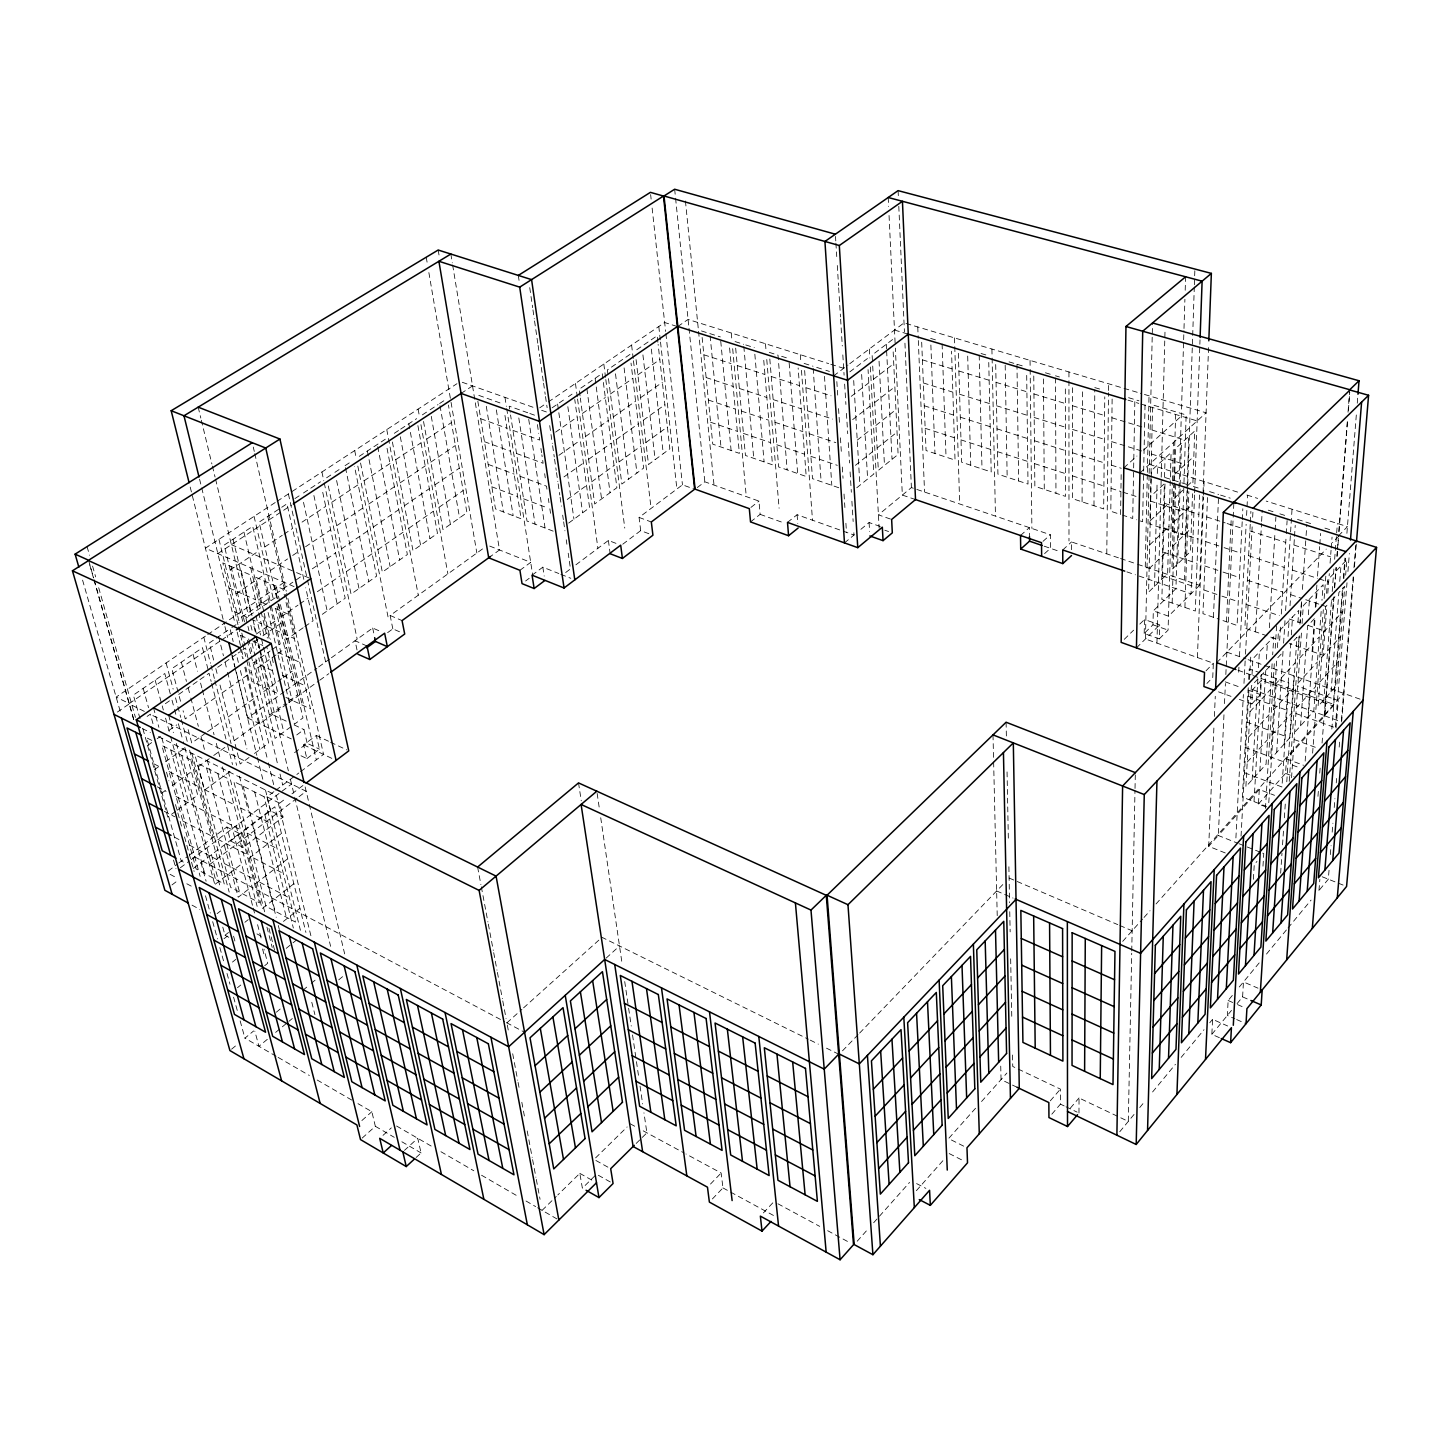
<?xml version="1.0" encoding="UTF-8"?>
<svg xmlns="http://www.w3.org/2000/svg" width="1449" height="1449" viewBox="0 0 1449 1449"><rect width="100%" height="100%" fill="white"/><g stroke="black" fill="none" stroke-linecap="round" stroke-linejoin="round"><path stroke-width="0.75" stroke-dasharray="5 3.75" d="M1071.535 549.714L1071.535 541.926L1118.429 557.811M1072.568 387.698L1072.477 498.673L1103.685 508.925L1104.772 396.827M1078.98 1113.013L1079.034 1097.98L1128.3 1121.399L1131.705 953.207M1082.077 501.825L1082.475 388.404M1093.977 505.737L1094.792 389.654M1106.782 553.79L1108.503 392.715M1108.521 390.487L1108.594 383.768M1112.126 399.036L1110.803 511.262L1120.584 514.486L1121.164 474.62M1133.553 472.193L1132.72 518.47L1122.613 515.156M1133.643 467.9L1134.875 399.58M1131.741 950.979L1134.984 790.719M1135.02 788.455L1135.31 774.907M1143.569 475.363L1142.609 521.712L1136.686 519.774M1143.659 471.07L1145.09 402.641M1145.271 566.867L1147.3 474.584M1147.354 472.338L1149.021 395.812M1144.185 633.467L1144.493 619.502L1159.689 624.863L1159.309 638.846L1144.185 633.467L1152.969 624.791L1153.313 610.862L1175.936 588.656L1178.997 490.088M1149.093 475.562L1145.435 638.991L1213.356 663.207L1212.759 677.371L1206.89 683.493M1149.148 473.425L1152.516 322.964M1150.941 477.699L1149.872 524.103L1182.275 534.753L1183.797 488.132M1151.031 473.406L1152.607 404.905L1186.151 414.957L1183.924 483.803M1151.212 479.112L1148.604 592.098L1167.64 573.641L1171.082 452.595L1151.412 470.563L1151.267 476.975M1154.527 586.356L1157.117 482.064M1157.316 473.515L1157.534 464.966M1156.954 643.012L1161.174 479.384M1161.229 477.138L1165.068 328.742M1161.79 579.31L1164.362 483.694L1150.814 496.228M1164.525 477.301L1165.05 458.119M1164.978 484.002L1161.863 599.469L1195.316 611.025L1199.591 494.997M1159.309 638.846L1168.075 630.116L1172.35 483.078M1172.404 480.833L1173.527 442.488M1172.205 531.439L1173.581 484.89M1173.708 480.561L1175.719 411.824M1174.469 482.97L1171.897 569.511L1190.517 551.471L1192.527 493.729M1174.541 480.742L1175.483 448.574L1194.719 431.023L1192.835 485.035M1172.15 603.019L1175.737 483.078M1179.069 487.842L1183.579 341.982M1183.652 339.718L1183.924 330.734M1183.996 328.488L1184.902 299.273M1185.191 290.271L1185.608 276.795M1177.693 563.896L1181.46 443.122M1184.793 557.014L1188.814 436.421M1208.557 347.597L1199.555 585.36L1184.503 580.18L1194.302 286.974M1194.374 284.728L1194.592 278.009M1194.664 275.763L1194.9 269.043M1184.902 607.439L1188.832 491.573M1194.519 495.015L1191.024 593.818L1137.574 575.543M1194.61 492.769L1199.79 346.546M1199.863 344.282L1200.026 339.791M1197.417 657.448L1203.503 497.351M1203.576 495.105L1204.101 481.575M1207.506 497.514L1202.96 613.67L1219.026 619.23M1213.447 617.292L1218.537 496.645M1225.256 852.954L1208.701 846.325L1213.99 725.388M1214.389 716.422L1215.276 696.281M1226.47 621.802L1231.252 518.253M1223.97 714.774L1218.319 835.512L1208.701 846.325M1224.477 703.598L1225.419 683.475M1225.836 674.528L1233.896 502.169M1219.37 1037.683L1211.853 1034.332L1212.578 1019.335L1227.665 1026.001M1242.191 521.767L1237.066 625.461L1220.891 619.864M1242.3 519.593L1242.825 508.744M1238.678 672.173L1239.04 665.019M1239.475 656.488L1246.14 524.357M1246.593 515.409L1247.607 495.25M1250.233 524.339L1244.872 628.16L1266.951 635.803M1250.342 522.165L1250.904 511.316M1235.906 837.92L1243.387 694.506M1243.985 683.385L1245.271 658.661M1245.506 654.169L1252.19 526.222M1252.66 517.239L1253.131 508.255M1232.32 995.445L1228.136 1000.498L1227.357 1015.477L1234.82 1018.756M1248.241 687.75L1242.373 797.131L1266.444 806.423M1248.676 679.382L1249.237 668.949L1259.362 672.535M1241.05 836.164L1249.02 688.474M1249.509 679.527L1250.722 657.14M1252.027 674.582L1252.878 658.77L1273.762 636.763L1272.675 654.767M1255.559 631.873L1261.518 523.542M1261.626 521.368L1262.224 510.483M1239.348 699.396L1251.827 703.942L1252.624 689.67L1261.354 680.342L1333.171 705.953L1342.625 587.135M1252.171 779.725L1257.859 678.983M1258.493 667.699L1259.38 651.905M1237.066 1003.65L1242.608 996.894L1243.459 981.933L1258.004 988.182M1254.019 801.623L1261.391 673.26M1251.827 703.942L1260.539 694.578L1261.354 680.342M1253.385 879.308L1254.254 864.582L1256.971 861.431M1259.851 771.14L1265.756 670.543M1266.426 659.277L1267.35 643.519M1266.028 806.966L1258.438 804.032L1259.29 789.488L1274.54 795.32M1269.36 627.779L1274.993 532.29M1275.12 530.099L1275.881 517.021M1272.113 663.769L1266.046 764.257L1245.886 786.716L1251.411 685.866L1270.845 665.127M1265.448 808.433L1274.414 661.831M1275.229 648.301L1276.605 625.733M1262.985 866.176L1263.763 853.552L1255.504 850.273M1277.438 647.576L1278.416 631.855L1298.757 610.409L1297.706 626.077M1268.781 802.71L1276.478 678.603M1280.481 627.145L1279.666 640.204L1268.853 636.455M1281.296 614.068L1286.151 535.876M1286.295 533.685L1287.11 520.589M1276.678 752.411L1283.035 651.126M1283.615 643.139L1285.046 619.592M1285.607 610.59L1292.037 509.197M1288.052 636.419L1289.175 618.995L1300.17 622.744L1301.528 602.838M1290.027 605.754L1294.374 538.503M1294.518 536.329L1295.225 525.389M1284.176 744.043L1290.751 643.899L1296.946 637.27L1290.208 737.324L1270.556 759.24L1276.75 658.824L1283.035 652.122M1291.331 634.916L1292.508 616.984M1258.438 804.032L1285.535 773.404L1286.513 758.914L1324.784 715.897L1333.986 596.861M1280.644 873.222L1281.985 853.171M1282.546 844.839L1283.597 829.063M1284.357 817.797L1285.408 802.04M1286.766 781.772L1293.866 675.904M1289.248 781.391L1299.173 635.423M1299.934 624.193L1301.619 599.488M1298.539 646.725L1299.282 635.821M1302.434 589.435L1305.947 537.742M1306.092 535.55L1306.835 524.61M1291.548 777.715L1301.456 632.452M1302.071 623.505L1303.303 605.628L1323.136 584.726L1321.977 600.321M1300.568 725.768L1307.596 625.914L1315.112 617.908L1307.904 717.599M1308.375 614.756L1309.479 599.107M1312.106 651.416L1314.46 618.524M1315.275 607.439L1316.887 585.034M1317.521 576.195L1319.641 546.617M1319.804 544.426L1320.6 533.449M1315.909 606.751L1317.05 591.138M1305.151 761.105L1310.24 690.593M1321.162 611.442L1313.79 711.042L1294.609 732.415M1312.613 753.154L1323.317 609.667M1324.151 598.491L1325.817 576.141M1326.56 593.402L1327.556 580.053L1346.9 559.658L1345.65 575.181M1327.809 593.257L1329.294 573.623M1330.073 563.154L1331.051 550.276M1331.214 548.084L1332.048 537.09M1323.68 702.493L1331.577 599.542M1332.211 591.482L1333.968 568.225M1334.656 559.26L1335.163 552.558M1335.344 550.312L1337.391 523.451M1317.956 796.334L1318.445 790.013M1319.749 773.132L1320.238 766.702M1322.068 743.065L1325.69 696.081M1252.624 689.67L1324.603 715.571L1333.623 598.781M1334.493 587.551L1336.05 567.338M1336.92 556.108L1337.264 551.616M1337.445 549.37L1338.296 538.14M1338.822 531.403L1347.335 421.206M1348.023 412.222L1349.762 389.727M1334.674 587.877L1336.232 567.664M1337.101 556.434L1337.789 547.45M1337.97 545.204L1338.659 536.221L1332.464 542.669M1339.021 531.729L1347.697 419.268M1348.403 410.266L1349.78 392.281M1331.051 691.789L1338.876 592.55L1344.763 586.265L1336.811 685.395L1318.083 706.261L1325.563 606.751L1328.552 603.563M1339.745 581.447L1340.959 565.925M1343.332 578.169L1344.944 557.992M1346.9 533.341L1356.536 412.186M1357.26 403.202L1357.785 396.465M1318.97 890.519L1319.858 879.289M1331.83 729.046L1343.114 587.569M1343.821 578.586L1345.433 558.354M1335.362 726.945L1347.009 582.752M1347.932 571.486L1349.381 553.464M1336.05 728.014L1338.26 700.555L1297.815 686.192M1329.041 870.251L1328.316 879.199L1318.246 891.389M1330.345 854.566L1331.07 845.618M1332.174 832.179L1332.917 823.231M1334.221 807.546L1334.946 798.598M1336.25 782.931L1336.612 778.439M1339.184 747.104L1339.745 740.385M1341.412 720.225L1353.221 576.793M1353.964 567.827L1356.173 540.912M1341.629 721.964L1353.692 575.633M1354.435 566.631L1356.481 541.872M1211.853 1034.332L1231.505 1010.406M1119.751 1131.76L1134.024 1114.462M1139.747 1107.543L1144.022 1102.345M1152.589 1091.966L1175.447 1064.309M1181.152 1057.39L1204.01 1029.714M1209.716 1022.795L1212.578 1019.335M1239.275 987.004L1259.29 962.788M1266.48 954.076L1286.603 929.697M1288.034 927.958L1311.055 900.101M1070.376 1108.123L1079.034 1097.98M1051.829 1114.19L1060.451 1104.138L1060.414 1089.123L1012.742 1066.464L1012.489 1053.006M1050.29 1100.86L1060.414 1089.123M916.366 1190.68L943.227 1160.323M1122.703 941.379L1142.518 919.137M1144.022 917.452L1150.035 910.715M1156.03 903.977L1343.621 693.365M1324.603 715.571L1333.171 705.953M857.192 1241.232L867.661 1229.458M873.656 1222.739L909.555 1182.402M975.557 1108.25L948.57 1138.57L965.125 1146.884M981.553 1101.512L1006.892 1073.039M1259.29 789.488L1218.319 835.512L1236.921 842.901M1247.245 762.083L1267.531 739.696M1272.059 734.697L1291.856 712.872M1296.275 707.981L1315.583 686.699M1319.912 681.936L1338.749 661.142M1248.603 737.07L1269.034 714.774M1273.599 709.793L1293.522 688.058M1297.978 683.185L1317.413 661.976M1321.76 657.248L1340.723 636.546M1249.998 711.658L1270.574 689.47M1275.156 684.508L1295.225 662.863M1299.699 658.009L1319.278 636.908M1323.643 632.181L1342.734 611.587M1331.54 600.375L1335.942 595.684M763.388 1212.904L773.947 1201.619M712.401 1198.939L722.96 1187.926L721.131 1173.02L685.975 1153.984M710.499 1184.05L721.131 1173.02M1205.985 670.851L1213.356 663.207M1338.478 535.895L1347.443 526.621L1266.209 501.1M842.503 1050.833L858.08 1034.695M859.637 1033.065L1002.871 884.506M1216.743 662.682L1326.252 549.099M636.165 1143.46L640.766 1138.914M642.305 1137.393L646.888 1132.828L643.954 1112.814M1136.451 647.884L1159.689 624.863M1199.555 585.36L1168.474 616.151L1153.313 610.862M594.923 1175.791L582.371 1188.18L579.817 1173.364L557.829 1194.936M542.125 1210.35L556.271 1196.476M595.611 1157.878L627.145 1126.942M1124.261 639.335L1133.607 630.188M1139.82 624.084L1144.493 619.502M1149.148 568.624L1168.311 550.258M1172.603 546.146L1191.332 528.197M1149.709 544.824L1168.981 526.548M1173.292 522.455L1192.147 504.596M1150.252 520.698L1169.669 502.513M1174.016 498.456L1182.801 490.215M1187.148 486.139L1192.98 480.688M1174.722 474.113L1193.831 456.453M416.117 1157.479L421.061 1152.951L417.729 1138.28L404.488 1150.361M1062.751 549.95L1071.535 541.926M606.189 958.079L619.502 945.98M1139.91 472.954L1206.093 412.802L1140.381 393.24M1044.566 553.627L1050.434 548.32L1050.362 534.735L911.403 487.589L878.42 514.848L891.642 519.466M383.025 1135.346L391.321 1127.883M1042.99 541.365L1050.362 534.735M506.896 1022.867L521.912 1009.355M523.578 1007.852L601.987 937.322L808.234 1039.15M1123.826 467.846L1136.958 456.037M1143.515 450.132L1181.279 416.153M362.159 1138.099L375.345 1126.29L371.85 1111.691L356.219 1102.635M361.888 1120.53L371.85 1111.691M1020.513 535.496L1029.388 527.617L1029.496 536.655M267.304 1039.35L258.954 1046.287L254.825 1031.163M275.636 1032.394L287.319 1022.686M288.985 1021.291L292.318 1018.52M338.722 979.868L343.775 975.666M231.586 1049.185L236.585 1045.055M276.161 1056.267L244.917 1038.154L253.647 1030.945M276.324 1012.217L283.298 1006.457M302.841 990.319L309.579 984.759M311.245 983.364L316.299 979.198M844.477 542.886L854.33 534.753M860.887 529.32L869.092 522.546L882.332 527.201M237.455 987.711L240.769 985.03M257.922 971.192L267.703 963.277L263.99 949.149M286.214 948.352L296.375 940.129M856.776 487.77L873.819 474.004L868.06 369.604M232.456 962.082L235.807 959.401M283.461 921.419L299.943 908.269M855.435 465.328L872.588 451.653M877.134 448.031L897.04 432.164M787.495 522.383L797.095 514.721L853.986 535.025L853.715 530.515M222.784 927.143L225.012 935.239L228.525 932.468M750.528 521.912L760.145 514.359L758.968 501.119L704.83 481.811L695.122 489.164M223.997 938.735L227.384 936.072M244.881 922.288L248.214 919.662M293.857 883.727L262.142 908.686L242.11 831.545L274.821 806.803L305.92 932.431M857.247 440.116L871.338 429.013M875.921 425.408L895.953 409.632M750.926 507.404L758.968 501.119M217.115 913.649L220.52 910.986M248.304 889.396L238.216 897.239L224.305 845.021M255.658 883.691L287.681 858.786M852.664 419.612L870.07 406.082M874.689 402.514L894.848 386.829M215.285 884.162L241.621 863.966M249.047 858.261L281.414 833.447M851.269 396.32L868.784 382.862M873.439 379.312L893.743 363.717M189.493 855.037L226.877 827.017L230.554 840.963L243.106 847.502L283.026 817.091L279.603 803.181L267.014 796.878L274.078 791.552M168.247 871.048L177.032 864.365M565.653 572.536L570.471 568.877L569.167 559.912M230.554 840.963L270.474 810.752L283.026 817.091M622.744 544.226L640.693 530.624L648.844 533.703M209.417 864.727L297.208 798.073M299.001 796.715L306.174 791.281L149.501 713.922M193.297 868.458L239.465 833.537L243.106 847.502M279.603 803.181L284.892 799.16M291.955 793.817L304.326 784.47M849.784 371.886L867.444 358.537M892.584 339.537L872.117 355.005L872.588 363.844M171.978 884.941L177.285 880.901M180.364 867.77L189.366 860.996M191.159 859.655L291.557 784.054M833.646 375.871L847.973 365.076M849.748 363.735L904.013 322.873L1138.208 392.588M275.853 790.23L298.82 772.987M300.595 771.647L323.562 754.404L286.739 593.347M575.887 564.82L608.399 540.459L618.651 544.371M640.693 530.624L639.081 517.42L682.461 484.835L694.651 489.219M178.807 863.043L187.718 856.359M306.844 758.606L319.45 749.169L316.299 735.44L303.638 744.84L306.844 758.606L299.834 755.201M532.055 575.181L542.832 567.175L558.825 573.532M294.582 752.665L307.188 743.301L319.45 749.169M525.625 580.977L529.193 578.314M296.755 734.933L303.982 729.59L307.188 743.301M519.919 570.308L530.696 562.357L489.653 546.056M175.546 811.386L167.776 817.073L142.4 727.036M177.086 810.245L197.716 795.121L183.28 741.852M230.047 771.411L204.4 790.212L194.637 753.824M249.047 757.465L240.172 763.985L219.451 682.805M254.499 753.48L268.717 743.047L245.515 647.957L238.161 653.028M290.869 726.8L275.093 738.374L255.495 657.52M568.66 523.071L589.58 507.711L574.764 399.507M161.147 793.563L168.99 787.894M172.196 785.557L191.359 771.683M198.115 766.793L212.115 756.65M213.727 755.472L225.809 746.742M234.213 740.656L263.012 719.791M269.46 715.118L285.381 703.598M288.949 701.008L297.588 694.741M567.229 499.47L586.537 485.487M591.663 481.793L614.05 465.582M619.067 461.941L640.983 446.057M645.91 442.506L667.391 426.948M286.974 703.997L259.715 723.757L245.75 667.029M288.804 702.674L317.892 681.591M319.722 680.269L328.814 673.676M488.693 557.793L499.507 549.968L475.091 401.427M387.608 632.652L392.824 628.866L400.739 632.307M392.824 628.866L390.143 615.481L484.057 547.831M236.332 672.282L247.725 717.998L284.113 691.807M285.924 690.503L316.86 668.243M318.671 666.92L329.593 659.078M331.404 657.755L372.701 628.033L380.652 631.492M154.427 769.691L162.324 764.04M165.584 761.721L184.929 747.883M205.885 732.904L191.739 743.011L187.972 728.956M207.497 731.745L221.516 721.729M228.181 716.965L257.234 696.19M263.736 691.553L281.613 678.766M283.406 677.48L292.137 671.249M564.005 476.902L583.458 462.992M588.62 459.297L611.17 443.177M616.223 439.554L638.303 423.778M643.265 420.228L664.892 404.76M147.599 745.474L152.38 742.105M157.18 738.718L160.531 736.346M168.935 730.423L176.814 724.862M215.321 697.693L185.273 718.903L183.081 710.735M222.041 692.948L251.383 672.264M257.94 667.627L275.98 654.912M277.791 653.626L286.594 647.413M558.934 455.294L580.324 440.188M585.523 436.529L608.254 420.482M613.344 416.895L635.604 401.192M640.585 397.678L662.374 382.301M252.869 663.099L270.075 651.018M271.814 649.804L280.218 643.899L270.981 604.432M303.149 627.779L286.322 639.589L277.176 600.158M304.851 626.584L313.056 620.806L305.703 587.769M322.294 614.322L345.188 598.238L322.239 489.979M147.11 716.404L150.334 714.158L153.196 724.391M165.385 703.689L171.761 699.251L173.971 707.42M178.698 694.415L198.078 680.939M217.676 667.301L236.35 654.296L238.361 662.41M253.865 642.106L259.262 638.357M262.903 635.821L280.979 623.251M555.601 432.11L577.173 417.095M582.407 413.454L605.302 397.515M610.427 393.947L632.851 378.352M637.868 374.856L659.82 359.569M274.893 621.186L255.912 634.354L253.376 623.867M281.07 616.894L298.023 605.121M299.744 603.943L308.021 598.202M317.331 591.735L340.406 575.724M346.311 571.631L372.103 553.735M377.863 549.732L403.094 532.218M408.745 528.305L433.432 511.171M438.956 507.331L463.137 490.577M231.858 627.526L239.212 622.49M275.075 597.876L245.895 617.908L247.435 624.265M552.105 407.821L564.82 399.109M568.425 396.628L572.047 394.146M629.971 354.407L607.385 369.912L608.218 376.468M636.763 349.752L657.158 335.751L657.882 342.254M219.723 641.309L129.251 703.544L116.155 697.078L205.83 635.839M221.57 640.041L234.503 631.166M117.369 712.057L129.215 703.906L147.472 712.926M677.842 326.478L688.076 319.432L828.629 363.59M241.693 617.202L269.514 598.147M275.727 593.891L292.843 582.172M296.23 579.854L302.913 575.271M312.314 568.841L335.57 552.902M341.529 548.827L367.521 531.022M373.335 527.038L398.783 509.631M404.47 505.719L429.357 488.675M434.917 484.872L459.279 468.19M207.714 634.571L284.203 582.317M539.698 407.857L546.472 403.22M548.32 401.971L664.656 322.511L677.353 326.532M235.988 593.764L264.044 574.818M270.329 570.562L287.572 558.916M292.68 555.456L297.733 552.051M305.54 546.762L330.68 529.791M336.675 525.733L362.884 508.019M368.752 504.053L394.4 486.719M400.141 482.843L425.227 465.89M430.842 462.104L455.384 445.513M230.21 570.018L258.502 551.145M264.841 546.925L282.247 535.333M284.004 534.156L292.499 528.505M302.044 522.129L325.717 506.353M331.767 502.314L358.193 484.709M364.116 480.76L389.962 463.535M395.74 459.677L421.025 442.814M426.694 439.047L451.436 422.547M294.944 498.583L300.034 495.25M303.457 492.986L320.519 481.793M326.605 477.79L333.252 473.425M334.9 472.338L341.692 467.882M345.079 465.654L350.006 462.412M359.243 456.344L385.307 439.228M394.327 433.305L399.073 430.172M400.703 429.103L416.642 418.634M422.347 414.885L427.002 411.824M430.118 409.795L438.051 404.579M439.627 403.528L445.767 399.507M217.857 553.572L291.43 505.14M461.09 393.422L472.537 385.905M275.219 502.531L205.414 548.193L297.262 587.986M277.103 501.3L290.325 492.678M292.209 491.428L456.96 383.695M930.62 338.396L938.227 340.66M981.027 353.502L986.715 355.186M1009.065 361.888L1022.74 365.999M1045.435 372.791L1053.495 375.2M1055.506 375.798L1059.436 376.994M1094.81 387.589L1100.823 389.383M1128.59 397.696L1138.95 400.812M894.504 330.046L908.251 334.176M1127.974 400.141L1138.787 403.383M1140.943 404.036L1197.146 420.916M922.397 359.841L952.102 368.915M958.894 370.998L989.142 380.254M996.061 382.355L1026.906 391.791M1033.952 393.947L1065.377 403.547M1072.55 405.756L1104.591 415.537M1111.908 417.783L1144.565 427.763M1152.027 430.045L1185.336 440.224M923.339 382.953L952.844 392.154M959.6 394.255L989.667 403.619M996.532 405.756L1027.178 415.302M1034.169 417.493L1065.395 427.22M1072.532 429.429L1104.355 439.355M1111.637 441.619L1144.076 451.726M1151.484 454.026L1184.558 464.332M830.784 364.279L843.662 368.318M1149.347 464.368L1238.424 492.352M1246.973 495.051L1257.66 498.402M701.479 330.952L720.334 336.911M735.078 341.584L743.645 344.282M745.764 344.953L754.277 347.651M769.274 352.397L778.004 355.15L787.133 469.893M781.609 356.291L788.836 358.573M804.123 363.409L813.016 366.217M816.693 367.394L824.046 369.712M825.839 370.274L829.426 371.415M1165.141 477.572L1189.049 485.125M1193.36 486.484L1199.826 488.53M1209.571 491.609L1218.627 494.471M1220.565 495.087L1230.219 498.148M1268.255 510.175L1276.134 512.656M1279.884 513.852L1287.382 516.224M1297.525 519.43L1311.001 523.687M1324.893 528.088L1332.537 530.497M924.245 405.774L953.587 415.084M960.289 417.203L990.174 426.694M997.003 428.85L1027.45 438.522M1034.405 440.731L1065.432 450.567M1072.514 452.812L1104.138 462.847M1111.347 465.147L1121.254 468.281M703.852 354.788L731.039 363.554M737.251 365.565L764.945 374.494M771.266 376.523L799.45 385.615M805.898 387.698L831.038 395.794M1164.453 503.31L1198.866 514.413M1206.745 516.949L1225.202 522.89M1227.104 523.524L1241.865 528.269M1249.889 530.859L1285.752 542.415M1293.957 545.059L1330.562 556.869M925.15 428.306L954.33 437.725M960.977 439.88L990.681 449.462M997.473 451.653L1027.721 461.434M1034.64 463.662L1065.45 473.624M1072.495 475.888L1103.903 486.031M1111.075 488.349L1120.928 491.537M1122.957 492.189L1137.121 496.772M1150.397 501.064L1183.036 511.588M706.134 377.555L733.158 386.43M739.334 388.459L766.865 397.497M773.15 399.562L801.17 408.763M807.582 410.864L832.577 419.069M1163.782 527.853L1197.961 539.064M1205.767 541.636L1222.195 547.034M1224.097 547.65L1240.634 553.083M1248.603 555.71L1284.194 567.392M1292.327 570.073L1317.358 578.296M1319.242 578.912L1328.661 581.991M708.38 400.033L735.259 409.016M741.399 411.081L768.767 420.228M775.016 422.311L802.873 431.621M809.23 433.758L835.838 442.651M1163.13 552.051L1197.073 563.389M1204.825 565.979L1221.127 571.431M1223.01 572.065L1239.438 577.553M1247.354 580.198L1282.673 592.007M1290.751 594.706L1301.818 598.419M1305.748 599.723L1319.314 604.269M1321.198 604.885L1326.795 606.769L1323.136 655.238L1289.447 643.591M1120.566 558.517L1135.491 563.57M1137.61 564.295L1184.503 580.18M710.59 422.239L737.324 431.331M743.428 433.414L770.633 442.651M776.845 444.771L804.557 454.189M810.879 456.344L837.323 465.346M1162.496 575.923L1196.186 587.37M1203.884 589.997L1220.058 595.503M1221.942 596.137L1238.243 601.679M1246.104 604.36L1279.34 615.662M1307.976 625.388L1324.947 631.166M915.514 499.579L902.347 495.069L895.355 348.122M1126.887 571.884L1135.436 574.8M1044.168 546.164L1058.875 551.218M838.79 487.752L812.491 478.659L804.612 370.038M884.796 530.207L888.563 531.548M1152.969 624.791L1168.075 630.116M462.285 382.282L533.92 407.567M541.672 410.302L547.179 412.24M1226.886 652.159L1245.995 658.897M1248.114 659.657L1363.038 700.211M478.786 395.378L503.165 404.036M527.726 412.748L509.179 406.173L510.211 412.784M529.809 413.49L536.076 415.718M1263.274 673.93L1288.777 682.968L1281.948 786.988L1243.695 772.444M1238.026 670.253L1250.795 674.817M1252.932 675.578L1333.804 704.395M1324.784 715.897L1339.528 721.204M760.145 514.359L783.366 522.727M1225.22 681.845L1239.764 687.098M1248.078 690.086L1260.539 694.578M480.706 418.725L506.951 428.216M512.946 430.389L539.68 440.061L539.028 435.624M1247.788 696.1L1286.984 710.264M1295.949 713.524L1333.968 727.253M1218.518 691.843L1231.016 696.371M484.455 441.691L510.573 451.291M516.532 453.501L543.121 463.282L541.872 454.823M1246.394 721.946L1285.281 736.237M1294.174 739.515L1317.757 748.191M639.081 517.42L651.326 521.984M1286.513 758.914L1303.539 765.271M488.168 464.368L514.141 474.095M520.064 476.304L546.527 486.194L547.124 490.305M1245.035 747.394L1283.597 761.812M1292.417 765.108L1300.496 768.133M1285.535 773.404L1294.011 776.592M491.827 486.773L517.673 496.59M523.56 498.818L547.831 508.038M553.174 531.149L527.019 521.06L510.555 414.975M560.817 574.311L570.815 578.296M1238.986 843.716L1245.18 846.18M1247.245 846.995L1253.439 849.458M1322.194 876.772L1336.431 882.423M1338.459 883.238L1344.545 885.647M231.387 544.679L294.473 571.721M296.502 572.59L310.756 578.694M1009.102 878.04L1117.795 924.643M1119.842 925.513L1132.158 930.783M390.143 615.481L402.061 620.589M1242.608 996.894L1248.803 999.593M996.64 890.972L1013.086 898.09M1228.136 1000.498L1235.653 1003.777M1237.518 1004.592L1245.035 1007.852M1236.685 1019.571L1246.031 1023.682M366.995 646L355.059 640.73L357.505 652.267M228.978 587.95L255.549 599.705M261.635 602.404L269.967 606.08L292.046 700.284M275.147 608.381L288.768 614.394M234.829 611.822L261.273 623.704M267.304 626.403L294.292 638.52M240.588 635.368L248.685 639.045L251.764 651.724M252.687 640.875L262.812 645.493M277.864 652.34L299.762 662.32M272.448 670.67L254.336 662.302L259.896 685.232M282.537 675.325L305.141 685.757M285.924 697.422L310.448 708.887L285.381 599.632M286.214 721.131L272.394 714.574L258.719 657.937M294.111 724.898L303.982 729.59M316.299 735.44L328.47 741.218M330.499 742.178L346.728 749.894M1060.451 1104.138L1064.164 1105.913M1066.011 1106.801L1077.132 1112.126M247.725 717.998L291.321 738.936M303.638 744.84L336.114 760.435M1016.981 1087.239L1001.06 1079.596L1000.734 1066.12M810.263 1040.147L818.377 1044.168M826.491 1048.17L838.663 1054.184M142.274 728.503L150.352 732.542M158.43 736.581L276.379 795.483L310.974 936.054M151.819 740.403L146.548 737.758L181.216 860.941L186.36 863.695M949.204 1153.567L963.857 1160.975M153.884 763.84L159.136 766.503M169.08 771.574L197.879 786.227M204.472 789.578L233.905 804.557M240.643 807.981L270.764 823.322M157.307 786.825L166.11 791.371M175.999 796.461L204.635 811.223M211.174 814.61L240.462 829.697M247.145 833.157L277.085 848.589M226.877 827.017L239.465 833.537M916.601 1183.598L925.875 1188.379M164.208 811.277L174.695 816.747M182.791 820.985L211.264 835.856M217.785 839.243L246.891 854.457M253.557 857.935L283.316 873.475M174.55 837.214L179.712 839.949M189.493 845.129L217.821 860.09M224.287 863.513L253.231 878.818M259.86 882.314L289.438 897.963M194.764 856.939L504.578 1021.636M506.589 1022.704L524.574 1032.268M170.094 874.327L177.285 878.221M186.812 883.763L192.645 886.915M630.297 1123.844L635.839 1126.851M643.211 1130.836L684.019 1152.933M777.914 1203.775L819.699 1226.379M827.651 1230.69L849.531 1242.536M256.944 933.899L262.903 937.141M722.96 1187.926L775.505 1216.562M192.029 905.154L199.799 909.392M225.012 935.239L228.797 937.322M595.883 1160.468L608.834 1167.677M598.328 1175.266L611.224 1182.493M579.817 1173.364L592.804 1180.663M278.117 1057.39L309.362 1075.484M317.168 1080.012L354.262 1101.512M396.555 1126L433.197 1147.228M440.931 1151.72L473.805 1170.756M481.539 1175.23L518.271 1196.512M526.005 1201.004L535.659 1206.6M537.597 1207.723L556.923 1218.917M375.345 1126.29L394.273 1137.32M401.88 1141.776L421.061 1152.951M82.575 580.125L121.118 714.393M87.067 546.617L89.512 555.275M92.573 566.088L95.634 576.901M98.695 587.714L135.427 717.436M88.588 560.256L93.515 577.626M94.131 579.799L134.177 720.896M89.766 564.947L93.461 577.97M94.076 580.143L134.141 721.258M173.518 860.054L175.981 868.73M140.046 718.74L133.38 695.085L164.788 673.531L171.181 697.114M143.161 688.384L148.541 707.71M166.49 772.172L168.899 780.812M175.492 804.539L181.505 826.129M184.512 836.906L194.112 871.447M200.994 862.644L206.102 881.209M153.503 707.873L158.883 727.307M161.871 738.102L200.143 876.355M205.504 895.772L210.286 913.033M212.677 921.655L217.459 938.916M219.85 947.555L224.015 962.643M227.004 973.438L229.993 984.233M233.579 997.166L237.763 1012.271M240.154 1020.893L244.917 1038.154M155.152 680.142L161.618 703.761M162.216 705.898L163.339 709.992M165.566 718.161L170.04 734.444M170.584 736.472L188.515 801.858M170.728 749.894L204.744 873.53M181.777 755.436L215.503 879.289M168.645 715.317L173.373 732.633M176.325 743.464L214.724 884.18M174.514 709.467L176.18 715.589M178.39 723.757L182.737 739.841M211.463 854.729L220.465 887.893M233.579 936.181L235.807 944.404M178.136 692.278L171.815 668.713L202.462 647.703L208.493 671.177M179.259 696.462L180.89 702.584M191.866 753.263L229.196 892.095M166.11 662.972L173.155 689.108M175.51 697.838L177.267 704.377M177.847 706.551L180.781 717.436M181.379 719.628L187.247 741.417M189.602 750.129L213.075 837.287M181.36 662.175L186.45 681.428M188.153 687.84L190.308 695.991M190.851 698.038L198.35 726.347M201.013 736.4L204.436 749.35M207.298 760.145L213.492 783.547M206.519 767.843L239.538 892.149M262.559 948.968L264.696 957.101M236.151 825.894L257.161 906.386M217.821 773.512L252.687 906.078M253.231 908.161L254.879 914.41M257.578 924.679L261.345 939.043M228.254 771.448L264.986 913.16M268.953 928.429L274.604 950.236M266.942 927.143L272.213 947.429M193.043 654.151L197.499 671.249M201.846 687.931L199.727 679.78L209.054 673.296L211.137 681.428M202.389 689.959L214.054 734.734M216.299 743.355L220.212 758.352M222.44 766.865L224.649 775.36M211.663 683.457L225.953 738.972M227.62 745.42L232.528 764.529M243.124 786.209L275.093 911.186M252.307 823.847L276.216 917.308M278.317 925.513L279.349 929.534M203.802 637.234L210.467 663.262M211.029 665.435L214.361 678.458M214.923 680.632L231.061 743.572M231.605 745.746L236.622 765.271M239.393 776.121L248.286 810.842M213.655 660.056L209.308 642.994L230.029 628.794L233.18 641.545M215.829 668.587L217.386 674.673M254.698 792.023L286.322 917.181M264.787 814.392L293.35 928.048M311.789 1002.291L314.904 1014.626M218.618 636.618L223.436 655.781M225.048 662.175L227.095 670.289M227.602 672.318L246.91 748.988M190.199 487.081L224.396 624.392M224.939 626.566L227.656 637.451M232.003 654.857L235.789 670.108M231.985 655.6L234.684 666.449M235.227 668.623L256.835 755.346M257.379 757.519L262.776 779.2M265.475 790.049L300.432 930.294M267.014 796.878L270.474 810.752M240.371 670.507L259.951 749.477M237.962 624.664L222.838 562.9L249.554 574.547L258.157 610.609M238.487 626.801L242.146 641.69M242.653 643.809L245.769 656.469M246.801 660.672L251.891 681.483L277.936 693.673L266.906 647.341M199.564 479.202L201.194 485.759M201.719 487.951L235.028 623.396M237.183 632.126L240.932 647.395M241.458 649.569L243.613 658.299M240.009 647.775L242.671 658.625M244.809 667.319L267.811 760.725M268.355 762.899L273.698 784.634M242.726 621.404L224.142 545.096L252.706 526.331L270.492 602.331M247.326 640.313L250.858 654.821M251.238 655.89L277.9 765.307M280.037 774.074L282.7 785.014M218.944 539.336L239.665 624.066M241.802 633.104L244.917 645.856M247.942 626.385L248.974 630.641M252.054 643.374L255.006 655.491M231.043 566.487L244.519 621.893M241.258 570.924L251.999 615.644M253.05 620.009L256.147 632.887M258.719 643.628L259.733 647.848M260.24 649.967L269.84 689.887M233.035 539.263L251.365 615.463M256.401 636.419L259.389 648.844M259.878 650.927L261.381 657.122M256.075 636.618L258.719 647.612M260.838 656.415L288.369 770.85M290.488 779.653L294.183 795.03M294.708 797.222L330.607 946.342M198.187 407.151L200.813 418.073M201.339 420.246L211.88 463.915M212.405 466.089L215.05 477.011M215.575 479.184L248.721 616.549M250.84 625.262L252.416 631.8M254.517 640.512L256.618 649.224M258.665 612.8L264.334 636.6M255.984 615.916L260.548 634.988M261.545 639.118L262.993 645.185M263.483 647.196L283.769 731.999M263.7 611.134L255.676 577.209L282.953 589.091L284.892 597.531M264.207 613.307L270.365 639.317M305.141 786.934L308.782 802.257M309.289 804.467L344.663 953.895M243.939 532.091L261.961 608.2M263.935 616.568L269.369 639.462M250.713 567.899L260.603 609.558M261.128 611.75L267.377 638.067M272.068 657.792L273.626 664.385M264.062 580.868L269.478 603.979M268.101 612.492L294.419 724.192L302.986 717.907L277.049 606.334M254.064 516.369L273.463 599.614M275.509 608.381L293.368 685.051M276.487 587.588L316.317 759.765M274.477 585.396L278.371 602.241M278.86 604.36L302.189 705.029M276.705 598.075L259.099 522.147L286.993 503.799L303.837 579.437M253.285 447.071L254.281 451.436M254.789 453.628L286.25 591.228M267.775 516.442L285.145 592.279M285.616 594.362L294.636 633.756M288.387 493.928L307.007 577.879M307.496 580.089L325.608 661.831M303.511 502.35L327.166 610.898M313.89 495.486L337.146 603.871M328.325 485.958L351.038 594.126L376.613 576.141L354.498 466.379M321.932 471.994L323.779 480.796M324.25 482.988L357.16 639.118M336.603 480.507L358.99 588.529M372.701 628.033L374.295 635.694M345.496 467.683L368.752 581.665M360.566 463.01L382.337 572.12L407.368 554.532L386.575 445.857M354.715 450.567L356.037 457.214M357.812 466.089L388.042 616.894M367.358 451.019L390.125 566.65M377.736 446.69L399.67 559.948M392.407 442.017L412.965 550.602L437.471 533.377L417.837 425.227M386.774 429.592L388.024 436.221M388.441 438.431L418.272 595.141M477.609 867.063L480.905 884.615M481.322 886.806L482.553 893.399M482.97 895.591L484.22 902.166M484.618 904.357L487.915 921.926M488.331 924.118L493.276 950.453M493.692 952.645L496.989 970.196M497.405 972.388L498.637 978.981M499.054 981.172L502.35 998.723M502.767 1000.915L503.998 1007.508M504.415 1009.699L506.063 1018.484M507.313 1025.077L508.545 1031.688M512.692 1053.749L513.942 1060.36M514.359 1062.57L515.59 1069.181M516.007 1071.391L517.673 1080.211M518.09 1082.421L519.322 1089.032M521.821 1102.272L523.053 1108.883M523.469 1111.093L524.719 1117.704M527.201 1130.945L528.45 1137.556M528.867 1139.765L530.099 1146.376M530.515 1148.586L532.181 1157.407M532.598 1159.617L533.83 1166.228M534.246 1168.437L535.913 1177.258M536.329 1179.468L537.561 1186.079M537.977 1188.289L540.06 1199.319M400.322 436.783L420.59 545.241M408.817 423.778L429.936 538.666M418.109 409.107L419.322 415.772M420.935 424.684L447.868 573.822M423.543 421.478L442.959 529.519L466.94 512.674L448.429 405.05M431.277 416.37L450.404 524.284M440.007 405.72L459.568 517.854M426.223 257.216L427.364 263.809M428.868 272.593L450.675 400.123M451.056 402.333L476.848 552.975M438.178 250.025L439.301 256.708M477.844 401.228L495.449 508.871L521.151 518.796L504.542 412.82M450.856 254.028L452.287 262.83M452.649 265.022L474.711 399.2M486.303 406.3L503.364 511.932M496.355 409.904L513.163 515.717M504.977 397.443L506.371 406.354M506.715 408.582L532.779 575.67M518.814 417.928L535.061 524.158M578.531 782.913L581.248 800.826M542.832 567.175L544.19 576.068M528.722 419.377L545.059 528.016M537.398 424.575L538.702 433.414M540.93 448.502L541.564 452.722M544.661 473.696L545.277 477.862M548.356 498.528L548.954 502.658M549.877 508.816L550.529 513.29M597.151 793.418L599.415 808.904M600.719 817.743L622.11 963.766M624.718 981.571L628.305 1006.041M628.631 1008.269L631.239 1026.055M632.543 1034.948L636.129 1059.418M636.455 1061.646L638.737 1077.223M640.041 1086.116L642.65 1103.921M518.307 275.419L519.303 282.084M529.736 287.627L530.696 294.292M531.022 296.52L532.634 307.641M532.96 309.869L534.246 318.744M534.554 320.972L537.778 343.196M538.104 345.423L539.716 356.545M540.024 358.772L543.248 380.996M543.574 383.224L545.186 394.327M545.512 396.555L547.124 407.694M549.714 425.608L550.692 432.327M551.018 434.555L552.304 443.521M552.63 445.749L554.261 456.942M554.569 459.188L556.199 470.382M556.525 472.609L557.829 481.575M558.137 483.803L559.767 494.997M560.093 497.242L561.397 506.19M562.683 515.156L563.335 519.63M563.661 521.857L564.947 530.823M566.251 539.771L566.903 544.244M568.207 553.21L568.841 557.684M557.611 404.054L573.949 519.195M567.845 406.68L582.607 512.837M575.452 383.424L577.282 396.791M577.571 399.018L597.894 548.265M580.035 395.867L579.129 389.274L602.223 373.444L616.894 487.697L594.67 503.998L580.324 398.077M608.399 540.459L610.156 553.735M586.899 388.749L601.57 498.927M595.122 378.316L610.047 492.696M603.835 364.043L605.519 377.356M605.809 379.566L624.773 528.088M608.489 378.642L621.856 484.038L643.628 468.081L631.021 363.101M615.499 373.806L628.631 479.076M624.102 367.883L636.944 472.99M631.601 345.079L633.213 358.501M633.467 360.729L651.09 508.327M636.075 359.624L648.518 464.495L669.836 448.846L658.136 344.409M642.921 354.896L655.147 459.641M651.344 349.082L663.28 453.664M658.806 326.514L660.291 339.863M660.527 342.091L676.9 488.929M650.637 194.601L651.126 199.074M652.122 208.058L665.634 331.404M665.888 333.632L682.461 484.835M674.654 189.239L675.343 195.977M675.578 198.223L688.764 326.097M689 328.325L704.83 481.811M685.431 200.994L698.327 329.122M698.545 331.35L714.013 485.017M702.131 337.454L712.781 444.173L739.37 453.356L729.427 346.13M710.101 335.788L720.968 446.998M720.751 341.258L731.111 450.512M735.675 348.122L745.438 455.457L772.498 464.821L763.478 356.961M731.256 332.998L731.872 339.718M732.687 348.684L746.271 496.518M743.826 346.474L753.752 458.337M754.838 354.208L764.094 461.905M765.47 343.739L766.032 350.513M766.775 359.515L779.091 508.237M769.817 358.972L778.674 466.958L806.205 476.486L798.145 367.974M797.095 514.721L797.801 523.596M789.162 362.975L797.656 473.515M800.319 354.697L800.808 361.399M801.478 370.346L812.491 520.137M813.161 368.426L821.13 481.629M824.481 376.36L831.817 485.343M836.834 381.594L837.703 395.088M838.554 408.582L839.569 424.322M840.438 437.815L841.289 451.309M842.304 467.049L843.028 478.297M844.024 494.037L844.894 507.53M845.908 523.27L846.47 532.272M835.493 236.441L835.783 240.914M835.91 243.16L836.743 256.564M837.305 265.511L838.536 285.616M838.681 287.862L840.474 316.914M840.619 319.142L842.286 345.967M842.829 354.914L844.097 375.164M844.64 384.094L845.908 404.434M846.451 413.382L847.719 433.704M848.263 442.651L849.531 462.974M850.092 471.939L851.342 492.243M851.903 501.227L853.153 521.513M853.696 380.526L859.909 485.234M861.648 374.476L867.625 479.021M869.092 522.546L869.599 531.475M872.715 366.054L878.348 470.364L898.108 454.406L893.109 350.531M869.364 349.064L869.853 358.03M870.342 366.995L879.145 528.215M879.054 361.218L884.488 465.401M886.281 344.282L886.516 348.684M886.625 350.893L892.041 459.297M888.201 197.499L888.635 206.483M889.052 215.484L895.247 345.858M898.09 190.634L898.398 197.354M898.797 206.319L904.43 331.893M904.937 343.178L911.403 487.589M921.691 342.236L926.056 450.548L955.036 460.076L951.54 351.219M917.76 326.967L918.213 338.269M918.322 340.533L924.553 491.972M930.874 345.007L934.967 453.483M942.104 344.011L946.034 457.123M958.35 353.284L961.665 462.249L991.188 471.957L988.761 362.449M954.493 337.907L959.691 503.89M967.697 356.092L970.739 465.238M979.198 355.15L982.005 468.951M993 734.878L993.579 759.765M993.634 762.029L997.22 915.659M995.698 364.532L997.926 474.167L1027.993 484.057L1026.689 373.86M991.913 349.046L992.058 355.802M992.112 358.066L995.463 516.025M1006.095 722.236L1006.403 738.048M1007.055 771.919L1008.359 839.659M1008.884 866.756L1009.573 902.727M1009.754 911.693L1010.152 931.888M1010.659 958.803L1011.782 1017.126M1005.189 365.166L1007.164 477.21M1016.963 364.26L1018.647 480.977M1030.058 360.403L1030.13 367.122M1030.167 369.35L1031.887 528.378M1033.771 375.997L1034.858 486.303L1065.486 496.373L1065.341 385.525M1043.479 378.932L1044.276 489.4M1055.524 378.062L1055.959 493.24M1068.945 371.976L1068.982 540.966M190.797 759.946L161.835 745.42L196.104 868.911L224.251 883.981L190.797 759.946M227.04 778.149L197.426 763.279L230.699 887.422L259.48 902.818L227.04 778.149M264.116 796.751L233.814 781.536L266.055 906.331L295.469 922.089L264.116 796.751"/><path stroke-width="1.5" d="M1084.613 1071.3L1085.283 938.481M1100.244 1078.617L1101.638 945.599M1185.608 276.795L1125.964 326.496L1121.164 642.396L1204.517 672.372L1203.938 686.554L1214.353 690.322M1116.889 1135.201L1122.613 786.01L1356.173 540.912M1136.451 647.884L1142.718 331.223L1211.364 273.39L898.09 190.634L824.934 241.458L844.477 542.886L857.772 547.668L882.332 527.201L883.057 540.64L869.853 535.949M1067.496 1111.492L1136.197 1144.475L1144.275 794.559L1376.55 547.378L1233.896 502.169M1136.197 1144.475L1147.554 1130.455L1156.954 781.065M1159.236 1069.489L1163.275 936.253M1168.528 1058.295L1172.966 925.168M1200.098 337.526L1202.109 281.178L888.201 197.499M1176.932 1094.412L1183.924 904.049M1208.81 340.841L1211.364 273.39M1188.796 1033.898L1194.103 901.043M1197.834 1023.012L1203.503 890.302M1215.566 689.561L1223.336 512.366L1349.961 390.035L1368.581 395.287L1356.481 541.872M1205.514 1059.364L1214.226 869.563M1217.522 999.285L1224.007 866.864M1226.307 988.725L1233.153 856.431M1221.235 1038.516L1230.618 1042.682L1231.433 1027.667L1147.554 1130.455M1233.298 1025.276L1243.64 836.091M1245.47 965.65L1253.077 833.682M1246.031 1023.682L1246.919 1008.667L1346.574 886.462L1376.55 547.378M1254.019 955.362L1261.952 823.539M1260.358 992.112L1272.24 803.561M1230.618 1042.682L1261.21 1004.954L1262.17 989.975M1272.657 932.921L1281.296 801.442M1280.97 922.922L1289.936 791.589M1286.676 959.818L1300.007 771.937M1299.101 901.079L1308.737 770.089M1307.197 891.352L1317.123 760.508M1312.323 928.374L1327.012 741.218M1357.967 394.237L1359.035 380.761L1152.516 322.964M1350.468 540.06L1361.607 402.116M1324.857 870.088L1335.435 739.624M1332.736 860.597L1343.585 730.296M1337.282 897.764L1353.275 711.332M1152.353 1053.061L1176.896 1023.791M1182.384 1017.27L1206.22 988.834M1211.545 982.494L1234.729 954.855M1239.909 948.697L1262.459 921.818M1267.477 915.822L1289.411 889.668M1294.301 883.836L1315.656 858.388M1320.419 852.718L1341.194 827.94M1153.078 1027.051L1177.838 997.854M1183.344 991.333L1207.397 962.969M1212.759 956.63L1236.124 929.063M1241.34 922.904L1264.053 896.098M1269.125 890.121L1291.204 864.057M1296.149 858.225L1317.63 832.867M1322.43 827.198L1343.35 802.511M1016.981 1087.239L1048.841 1102.544L1048.949 1117.559L1067.515 1126.525L1077.549 1114.698M1153.821 1000.589L1178.78 971.446M1184.34 964.943L1208.575 936.634M1213.99 930.33L1237.537 902.818M1242.789 896.677L1265.683 869.961M1270.791 863.984L1293.033 837.993M1298.014 832.197L1319.659 806.912M1324.495 801.279L1345.56 776.682M1154.563 973.656L1179.74 944.567M1185.354 938.083L1209.788 909.863M1215.24 903.56L1238.967 876.138M1244.274 870.016L1267.332 843.372M1272.476 837.431L1294.899 811.531M1299.898 805.735L1321.705 780.558M1326.578 774.925L1347.787 750.419M919.264 1199.591L930.33 1205.351L967.515 1162.822L966.972 1147.789L1019.281 1088.344L1013.322 742.902L847.973 904.701L872.914 1254.707L854.204 1244.582L827.053 895.21L1006.095 722.236L1135.346 772.643M1363.038 700.211L1140.617 953.333L1015.151 898.978M872.914 1254.707L929.57 1190.299L930.33 1205.351M840.094 1259.761L810.987 910.081L581.085 804.467L633.104 1146.503L707.474 1187.184L709.376 1202.09L762.011 1231.089L760.363 1216.128L840.094 1259.761L853.515 1244.691L826.274 895.319L578.531 782.913L477.609 867.063M878.637 1168.6L907.074 1137.248M913.413 1130.256L941.017 1099.809M947.175 1093.017L974 1063.439M979.977 1056.846L1006.041 1028.102M876.899 1142.627L905.607 1111.311M912.019 1104.319L939.894 1073.908M946.106 1067.134L973.167 1037.611M979.198 1031.018L1005.497 1002.328M875.142 1116.183L904.122 1084.903M910.588 1077.911L938.735 1047.555M945.002 1040.78L972.315 1011.311M978.419 1004.737L1004.936 976.101M762.011 1231.089L771.013 1221.416M873.33 1089.231L902.618 1058.005M909.139 1051.032L937.557 1020.73M943.879 1013.974L971.464 984.541M977.604 977.984L1004.374 949.421M1016.021 899.358L859.311 1063.892L839.388 1054.075M838.663 1054.184L824.227 1069.145L604.668 959.473M586.066 1190.263L598.98 1197.58L613.072 1183.525L610.681 1168.709L634.3 1145.308M391.465 1145.507L383.224 1152.969L379.71 1138.316L544.118 1234.639L596.499 1182.746M1253.131 508.255L1368.581 395.287M810.987 910.081L826.274 895.319M1359.035 380.761L1349.762 389.727L1125.964 326.496M549.207 1143.804L580.85 1113.484M587.896 1106.71L618.632 1077.241M544.57 1118.23L576.539 1087.945M583.675 1081.189L614.72 1051.757M539.861 1092.202L572.174 1061.954M579.383 1055.216L610.754 1025.838M535.061 1065.703L567.718 1035.51M574.999 1028.772L606.696 999.448M256.075 636.618L136.297 719.809L229.92 1050.561L356.907 1124.967L360.511 1139.584L406.245 1166.554L414.468 1159.001M1020.513 535.496L1020.712 549.062L1062.787 563.589L1071.535 555.547M604.523 959.6L508.635 1046.758L178.571 869.128M1020.712 549.062L1029.533 541.165L1029.496 536.655M544.118 1234.639L479.112 890.411L596.825 791.208M883.057 540.64L892.312 532.87L891.642 519.466L915.514 499.579L902.437 201.302L839.315 245.515L664.004 195.977L695.122 489.164L749.314 508.653L750.528 521.912L788.582 535.732L798.145 528.034M610.156 553.735L622.418 558.463L652.919 535.224L651.326 521.984L694.651 489.219L663.479 196.05L650.402 192.355L518.307 275.419M908.251 334.176L847.538 380.272L677.842 326.478M306.083 783.13L348.756 750.872L279.929 439.029L198.187 407.151M544.86 580.506L534.138 588.529L532.055 575.181L564.059 588.004L620.697 545.168L622.418 558.463M357.903 654.205L369.803 659.494L404.706 634.01L402.061 620.589L490.487 556.507M330.626 672.354L384.637 633.213L387.354 646.671L375.472 641.454L374.675 637.614M366.688 647.83L375.472 641.454M168.645 715.317L271.198 643.483L304.109 782.587M236.332 629.88L310.756 578.694M677.353 326.532L539.499 421.369L461.09 393.422M293.314 503.89L461.217 393.349M279.929 439.029L88.588 560.256L75.113 554.134L252.289 442.706M534.138 588.529L522.038 583.639L519.919 570.308L488.693 557.793L438.902 261.273L519.702 287.137L663.479 196.05M188.153 903.035L164.878 890.302L72.45 570.797L88.534 560.6L271.198 643.483M664.004 195.977L674.654 189.239L835.367 234.213M450.856 254.028L183.969 415.772L199.038 477.011M189.113 482.716L171.181 410.719L438.178 250.025L531.584 279.621L574.8 579.872M907.472 333.94L1125.819 399.489M1123.826 467.846L1235.997 503.419M1223.336 512.366L1345.976 551.616M915.007 499.398L1041.523 542.687L1041.632 556.289M1124.75 571.141L1062.751 549.95L1062.787 563.589M1029.533 541.165L1042.066 545.458M1216.743 662.682L1235.906 669.51M844.477 542.886L787.495 522.383L788.582 535.732M171.181 410.719L265.747 448.031L336.114 760.435M993 734.878L1144.275 794.559M1250.867 1000.48L1261.21 1004.954M1021.291 938.481L1062.642 956.775M1072.133 960.977L1114.553 979.741M1021.708 965.143L1062.715 983.545M1072.097 987.765L1114.154 1006.638M827.053 895.21L847.973 904.701M1022.125 991.333L1062.769 1009.862M1072.079 1014.101L1113.756 1033.083M72.45 570.797L240.009 647.775M1022.523 1017.089L1062.823 1035.709M1072.061 1039.984L1113.375 1059.056M153.503 707.873L496.065 876.12L558.861 1220.04M136.297 719.809L479.112 890.411M113.982 714.375L140.245 727.489M141.133 735.041L127.023 727.959L162.234 850.78L175.963 858.134M134.485 753.969L148.504 761.105M624.41 1003.288L662.139 1022.487M670.778 1026.888L709.503 1046.595M718.378 1051.105L758.117 1071.318M767.227 1075.955L808.017 1096.712M141.585 778.711L155.532 785.919M628.305 1029.696L665.743 1049.004M674.328 1053.423L712.727 1073.238M721.53 1077.766L760.942 1098.088M769.98 1102.743L810.426 1123.609M148.559 803.108L162.451 810.353M632.144 1055.651L669.293 1075.049M677.806 1079.505L715.915 1099.411M724.645 1103.957L763.714 1124.37M772.679 1129.061L812.78 1149.999M155.46 827.125L171.018 835.348M635.912 1081.171L672.771 1100.66M681.229 1105.116L719.03 1125.112M727.688 1129.695L766.449 1150.198M775.342 1154.889L815.117 1175.918M206.7 914.446L238.524 931.888M245.823 935.873L278.443 953.732M285.924 957.825L319.378 976.137M327.039 980.339L361.326 999.122M369.187 1003.433L404.362 1022.686M412.422 1027.106L448.502 1046.866M456.779 1051.394L493.819 1071.68M213.818 940.057L245.461 957.59M252.706 961.611L285.127 979.578M292.553 983.708L325.771 1002.128M333.397 1006.349L367.448 1025.222M375.255 1029.551L410.194 1048.913M418.2 1053.351L454.026 1073.22M462.231 1077.766L498.999 1098.143M220.828 965.233L252.271 982.893M259.48 986.932L291.684 1004.99M299.074 1009.138L332.075 1027.649M339.646 1031.905L373.48 1050.869M381.232 1055.234L415.917 1074.687M423.869 1079.143L459.442 1099.103M467.592 1103.667L504.089 1124.152M227.71 990.011L258.973 1007.761M266.127 1011.819L298.15 1029.985M305.467 1034.151L338.269 1052.753M345.786 1057.027L379.384 1076.1M387.082 1080.465L421.532 1100.008M429.429 1104.5L464.749 1124.533M472.845 1129.133L509.07 1149.691M75.113 554.134L78.844 567.139M121.481 718.124L172.087 894.142M135.735 732.325L170.71 855.308M151.457 727.344L243.921 1058.694M209.036 892.838L244.03 1019.879M221.28 899.431L255.893 1026.689M232.601 898.217L281.595 1080.755M248.667 914.247L282.446 1041.922M261.2 921.021L294.582 1048.895M272.955 919.934L320.138 1103.341M289.293 936.199L321.787 1064.49M228.743 642.595L231.442 653.445M302.135 943.136L334.212 1071.626M314.342 942.194L359.606 1126.453M330.952 958.713L362.069 1087.619M344.119 965.831L374.82 1094.919M402.822 1151.864L406.245 1166.554M356.798 965.052L400.015 1150.144M373.661 981.806L403.365 1111.311M387.191 989.106L416.424 1118.791M400.341 988.472L441.42 1174.396M417.511 1005.497L445.676 1135.581M431.385 1012.996L459.061 1143.279M366.995 646L369.803 659.494M445.042 1012.525L483.857 1199.247M462.503 1029.804L489.056 1160.486M476.757 1037.502L502.785 1168.365M490.921 1037.23L527.345 1224.731M540.296 1028.392L563.516 1159.472M552.902 1016.89L575.47 1147.88M565.237 995.427L598.98 1197.58M580.379 991.804L601.534 1122.595M592.623 980.629L613.144 1111.329M614.72 964.491L642.613 1151.593M519.702 287.137L564.059 588.004M631.963 981.317L650.855 1112.252M646.489 988.616L664.819 1119.715M661.487 987.856L686.826 1175.791M679.038 1004.936L696.1 1136.469M693.944 1012.416L710.408 1144.13M709.503 1011.837L732.125 1200.569M727.344 1029.188L742.486 1161.283M742.649 1036.868L757.157 1169.144M758.787 1036.452L778.548 1225.981M776.936 1054.075L790.049 1186.749M792.657 1061.954L805.119 1194.791M795.41 902.926L826.147 1252.027M867.426 1055.397L880.412 1246.049M880.648 1051.123L889.125 1184.34M839.315 245.515L857.772 547.668M891.95 1039.223L899.883 1172.35M903.814 1017.162L914.319 1207.506M916.565 1013.286L923.321 1146.231M927.505 1001.73L933.754 1134.603M939.115 980.104L947.266 1170.068M951.377 976.572L956.521 1109.209M962.009 965.36L966.664 1097.907M973.384 944.132L979.289 1133.661M985.175 940.944L988.798 1073.256M995.499 930.077L998.651 1062.262M1003.451 752.574L1010.442 1098.27M1033.662 915.985L1035.202 1048.17M1049.583 922.922L1050.453 1055.307M1067.352 921.709L1067.515 1126.525M1072.151 932.758L1072.043 1065.413L1112.995 1084.595L1114.969 951.395L1072.151 932.758M1155.36 945.291L1151.647 1078.617L1175.99 1049.311L1180.754 916.293L1155.36 945.291M1186.405 909.827L1181.424 1042.773L1205.079 1014.282L1211.056 881.662L1186.405 909.827M1216.562 875.395L1210.368 1007.924L1233.371 980.23L1240.489 848.063L1216.562 875.395M1245.832 841.96L1238.497 974.054L1260.884 947.103L1269.07 815.407L1245.832 841.96M1274.269 809.484L1265.865 941.089L1287.636 914.88L1296.855 783.674L1274.269 809.484M1301.89 777.914L1292.508 909.03L1313.7 883.51L1323.861 752.828L1301.89 777.914M1328.769 747.213L1318.427 877.822L1339.057 852.972L1350.142 722.816L1328.769 747.213M908.505 1162.732L880.34 1194.121L871.429 1060.849L901.024 1029.659L908.505 1162.732M942.14 1125.257L914.79 1155.722L907.617 1022.704L936.308 992.456L942.14 1125.257M974.815 1088.833L948.244 1118.447L942.701 985.718L970.54 956.376L974.815 1088.833M1006.584 1053.441L980.756 1082.222L976.753 949.819L1003.777 921.329L1006.584 1053.441M585.07 1138.57L553.753 1168.926L530.008 1037.792L563.027 1007.653L585.07 1138.57M622.472 1102.291L592.043 1131.796L570.381 1000.933L602.44 971.663L622.472 1102.291M1062.588 928.592L1020.839 910.407L1022.922 1042.411L1062.896 1061.121L1062.588 928.592M658.335 994.557L620.299 975.467L639.625 1106.239L676.194 1125.819L658.335 994.557M706.098 1018.52L667.065 998.922L684.58 1130.311L722.091 1150.379L706.098 1018.52M755.128 1043.117L715.045 1023.012L730.676 1154.962L769.129 1175.556L755.128 1043.117M805.481 1068.384L764.311 1047.736L777.95 1180.265L817.399 1201.366L805.481 1068.384M231.242 904.828L199.201 887.513L234.484 1014.409L265.565 1032.231L231.242 904.828M271.434 926.545L238.578 908.795L272.684 1036.307L304.489 1054.564L271.434 926.545M312.622 948.805L278.951 930.62L311.77 1058.748L344.355 1077.44L312.622 948.805M354.878 971.645L320.338 952.989L351.817 1081.733L385.217 1100.896L354.878 971.645M398.221 995.065L362.793 975.92L392.86 1105.279L427.075 1124.913L398.221 995.065M442.706 1019.118L406.354 999.466L434.899 1129.405L469.983 1149.528L442.706 1019.118M488.367 1043.787L451.037 1023.61L478.025 1154.147L513.978 1174.795L488.367 1043.787"/></g></svg>
